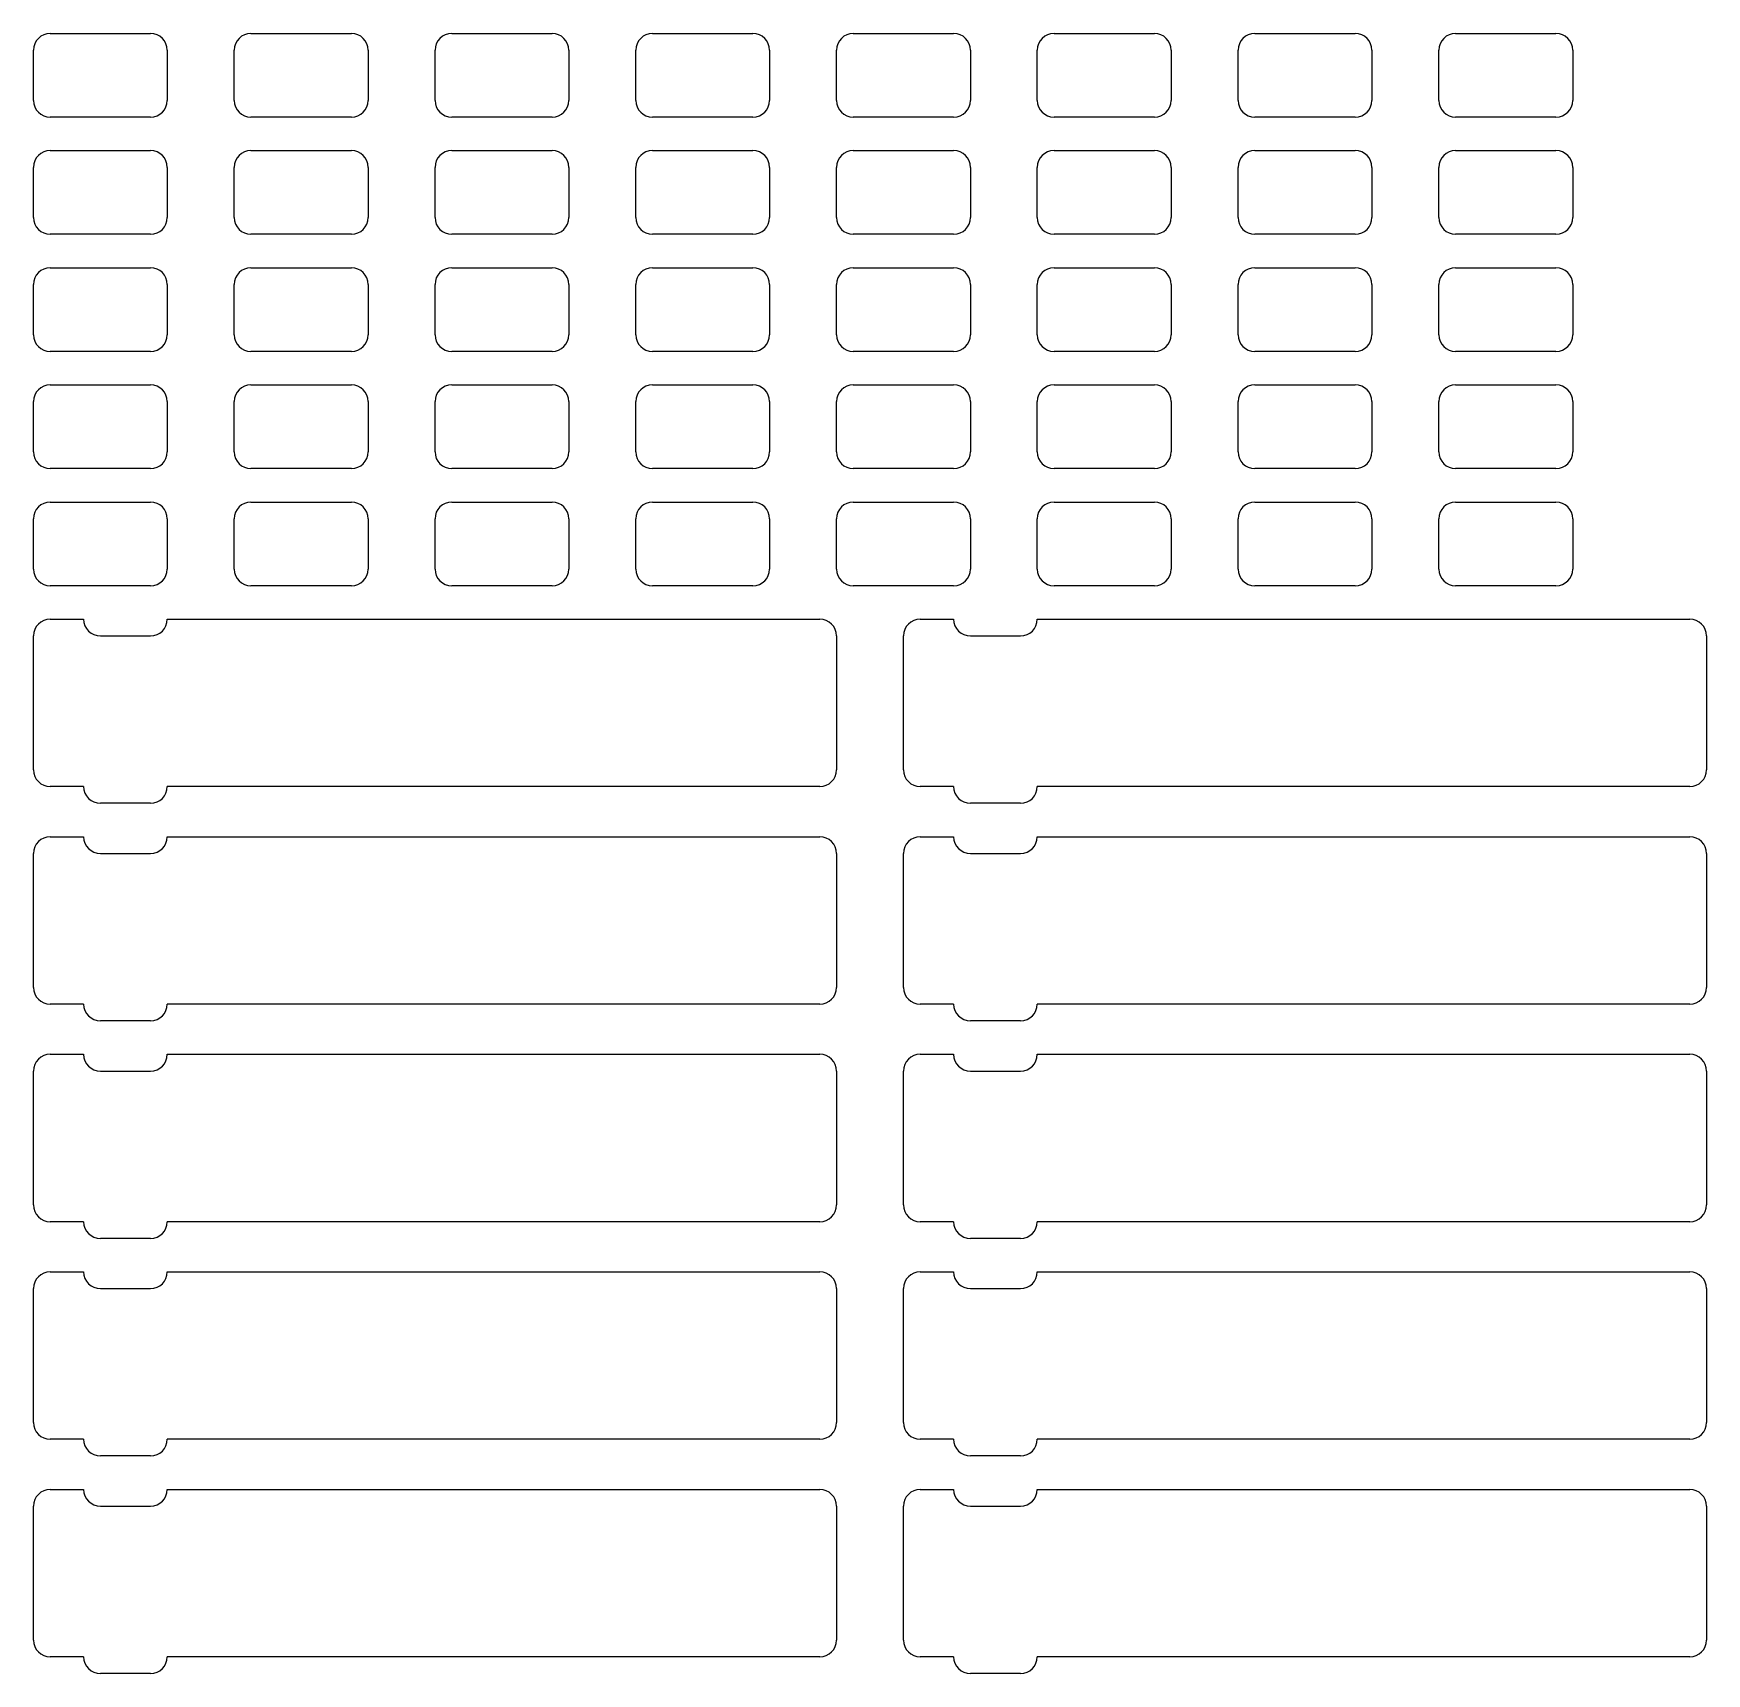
# Model space of a CAD drawing. Extents: x 10 to 110, y -88 to 10.
import ezdxf

# ---------------------------------------------------------------- set-up
doc = ezdxf.new("R2010")
doc.units = 0

msp = doc.modelspace()

# ---------------------------------------------------------------- linework, layer by layer
at = {"color": 7}
for p, q in [((11, 10), (17, 10)), ((23, 10), (29, 10)), ((35, 10), (41, 10)), ((47, 10), (53, 10)), ((59, 10), (65, 10)), ((71, 10), (77, 10)), ((83, 10), (89, 10)), ((95, 10), (101, 10)), ((10, 6), (10, 9)), ((18, 9), (18, 6)), ((22, 6), (22, 9)), ((30, 9), (30, 6)), ((34, 6), (34, 9)), ((42, 9), (42, 6)), ((46, 6), (46, 9)), ((54, 9), (54, 6)), ((58, 6), (58, 9)), ((66, 9), (66, 6)), ((70, 6), (70, 9)), ((78, 9), (78, 6)), ((82, 6), (82, 9)), ((90, 9), (90, 6)), ((94, 6), (94, 9)), ((102, 9), (102, 6)), ((17, 5), (11, 5)), ((29, 5), (23, 5)), ((41, 5), (35, 5)), ((53, 5), (47, 5)), ((65, 5), (59, 5)), ((77, 5), (71, 5)), ((89, 5), (83, 5)), ((101, 5), (95, 5)), ((11, 3), (17, 3)), ((23, 3), (29, 3)), ((35, 3), (41, 3)), ((47, 3), (53, 3)), ((59, 3), (65, 3)), ((71, 3), (77, 3)), ((83, 3), (89, 3)), ((95, 3), (101, 3)), ((10, -1), (10, 2)), ((18, 2), (18, -1)), ((22, -1), (22, 2)), ((30, 2), (30, -1)), ((34, -1), (34, 2)), ((42, 2), (42, -1)), ((46, -1), (46, 2)), ((54, 2), (54, -1)), ((58, -1), (58, 2)), ((66, 2), (66, -1)), ((70, -1), (70, 2)), ((78, 2), (78, -1)), ((82, -1), (82, 2)), ((90, 2), (90, -1)), ((94, -1), (94, 2)), ((102, 2), (102, -1)), ((17, -2), (11, -2)), ((29, -2), (23, -2)), ((41, -2), (35, -2)), ((53, -2), (47, -2)), ((65, -2), (59, -2)), ((77, -2), (71, -2)), ((89, -2), (83, -2)), ((101, -2), (95, -2)), ((11, -4), (17, -4)), ((23, -4), (29, -4)), ((35, -4), (41, -4)), ((47, -4), (53, -4)), ((59, -4), (65, -4)), ((71, -4), (77, -4)), ((83, -4), (89, -4)), ((95, -4), (101, -4)), ((10, -8), (10, -5)), ((18, -5), (18, -8)), ((22, -8), (22, -5)), ((30, -5), (30, -8)), ((34, -8), (34, -5)), ((42, -5), (42, -8)), ((46, -8), (46, -5)), ((54, -5), (54, -8)), ((58, -8), (58, -5)), ((66, -5), (66, -8)), ((70, -8), (70, -5)), ((78, -5), (78, -8)), ((82, -8), (82, -5)), ((90, -5), (90, -8)), ((94, -8), (94, -5)), ((102, -5), (102, -8)), ((17, -9), (11, -9)), ((29, -9), (23, -9)), ((41, -9), (35, -9)), ((53, -9), (47, -9)), ((65, -9), (59, -9)), ((77, -9), (71, -9)), ((89, -9), (83, -9)), ((101, -9), (95, -9)), ((11, -11), (17, -11)), ((23, -11), (29, -11)), ((35, -11), (41, -11)), ((47, -11), (53, -11)), ((59, -11), (65, -11)), ((71, -11), (77, -11)), ((83, -11), (89, -11)), ((95, -11), (101, -11)), ((10, -15), (10, -12)), ((18, -12), (18, -15)), ((22, -15), (22, -12)), ((30, -12), (30, -15)), ((34, -15), (34, -12)), ((42, -12), (42, -15)), ((46, -15), (46, -12)), ((54, -12), (54, -15)), ((58, -15), (58, -12)), ((66, -12), (66, -15)), ((70, -15), (70, -12)), ((78, -12), (78, -15)), ((82, -15), (82, -12)), ((90, -12), (90, -15)), ((94, -15), (94, -12)), ((102, -12), (102, -15)), ((17, -16), (11, -16)), ((29, -16), (23, -16)), ((41, -16), (35, -16)), ((53, -16), (47, -16)), ((65, -16), (59, -16)), ((77, -16), (71, -16)), ((89, -16), (83, -16)), ((101, -16), (95, -16)), ((11, -18), (17, -18)), ((23, -18), (29, -18)), ((35, -18), (41, -18)), ((47, -18), (53, -18)), ((59, -18), (65, -18)), ((71, -18), (77, -18)), ((83, -18), (89, -18)), ((95, -18), (101, -18)), ((10, -22), (10, -19)), ((18, -19), (18, -22)), ((22, -22), (22, -19)), ((30, -19), (30, -22)), ((34, -22), (34, -19)), ((42, -19), (42, -22)), ((46, -22), (46, -19)), ((54, -19), (54, -22)), ((58, -22), (58, -19)), ((66, -19), (66, -22)), ((70, -22), (70, -19)), ((78, -19), (78, -22)), ((82, -22), (82, -19)), ((90, -19), (90, -22)), ((94, -22), (94, -19)), ((102, -19), (102, -22)), ((17, -23), (11, -23)), ((29, -23), (23, -23)), ((41, -23), (35, -23)), ((53, -23), (47, -23)), ((65, -23), (59, -23)), ((77, -23), (71, -23)), ((89, -23), (83, -23)), ((101, -23), (95, -23)), ((11, -25), (13, -25)), ((18, -25), (57, -25)), ((63, -25), (65, -25)), ((70, -25), (109, -25)), ((10, -34), (10, -26)), ((14, -26), (17, -26)), ((58, -26), (58, -34)), ((62, -34), (62, -26)), ((66, -26), (69, -26)), ((110, -26), (110, -34)), ((13, -35), (11, -35)), ((57, -35), (18, -35)), ((65, -35), (63, -35)), ((109, -35), (70, -35)), ((17, -36), (14, -36)), ((69, -36), (66, -36)), ((11, -38), (13, -38)), ((18, -38), (57, -38)), ((63, -38), (65, -38)), ((70, -38), (109, -38)), ((10, -47), (10, -39)), ((14, -39), (17, -39)), ((58, -39), (58, -47)), ((62, -47), (62, -39)), ((66, -39), (69, -39)), ((110, -39), (110, -47)), ((13, -48), (11, -48)), ((57, -48), (18, -48)), ((65, -48), (63, -48)), ((109, -48), (70, -48)), ((17, -49), (14, -49)), ((69, -49), (66, -49)), ((11, -51), (13, -51)), ((18, -51), (57, -51)), ((63, -51), (65, -51)), ((70, -51), (109, -51)), ((10, -60), (10, -52)), ((14, -52), (17, -52)), ((58, -52), (58, -60)), ((62, -60), (62, -52)), ((66, -52), (69, -52)), ((110, -52), (110, -60)), ((13, -61), (11, -61)), ((57, -61), (18, -61)), ((65, -61), (63, -61)), ((109, -61), (70, -61)), ((17, -62), (14, -62)), ((69, -62), (66, -62)), ((11, -64), (13, -64)), ((18, -64), (57, -64)), ((63, -64), (65, -64)), ((70, -64), (109, -64)), ((10, -73), (10, -65)), ((14, -65), (17, -65)), ((58, -65), (58, -73)), ((62, -73), (62, -65)), ((66, -65), (69, -65)), ((110, -65), (110, -73)), ((13, -74), (11, -74)), ((57, -74), (18, -74)), ((65, -74), (63, -74)), ((109, -74), (70, -74)), ((17, -75), (14, -75)), ((69, -75), (66, -75)), ((11, -77), (13, -77)), ((18, -77), (57, -77)), ((63, -77), (65, -77)), ((70, -77), (109, -77)), ((10, -86), (10, -78)), ((14, -78), (17, -78)), ((58, -78), (58, -86)), ((62, -86), (62, -78)), ((66, -78), (69, -78)), ((110, -78), (110, -86)), ((13, -87), (11, -87)), ((57, -87), (18, -87)), ((65, -87), (63, -87)), ((109, -87), (70, -87)), ((17, -88), (14, -88)), ((69, -88), (66, -88))]:
    msp.add_line(p, q, dxfattribs=at)
for centre, start, end in [((11, 9), 90, 180), ((17, 9), 0, 90), ((23, 9), 90, 180), ((29, 9), 0, 90), ((35, 9), 90, 180), ((41, 9), 0, 90), ((47, 9), 90, 180), ((53, 9), 0, 90), ((59, 9), 90, 180), ((65, 9), 0, 90), ((71, 9), 90, 180), ((77, 9), 0, 90), ((83, 9), 90, 180), ((89, 9), 0, 90), ((95, 9), 90, 180), ((101, 9), 0, 90), ((11, 6), 180, 270), ((17, 6), 270, 0), ((23, 6), 180, 270), ((29, 6), 270, 0), ((35, 6), 180, 270), ((41, 6), 270, 0), ((47, 6), 180, 270), ((53, 6), 270, 0), ((59, 6), 180, 270), ((65, 6), 270, 0), ((71, 6), 180, 270), ((77, 6), 270, 0), ((83, 6), 180, 270), ((89, 6), 270, 0), ((95, 6), 180, 270), ((101, 6), 270, 0), ((11, 2), 90, 180), ((17, 2), 0, 90), ((23, 2), 90, 180), ((29, 2), 0, 90), ((35, 2), 90, 180), ((41, 2), 0, 90), ((47, 2), 90, 180), ((53, 2), 0, 90), ((59, 2), 90, 180), ((65, 2), 0, 90), ((71, 2), 90, 180), ((77, 2), 0, 90), ((83, 2), 90, 180), ((89, 2), 0, 90), ((95, 2), 90, 180), ((101, 2), 0, 90), ((11, -1), 180, 270), ((17, -1), 270, 0), ((23, -1), 180, 270), ((29, -1), 270, 0), ((35, -1), 180, 270), ((41, -1), 270, 0), ((47, -1), 180, 270), ((53, -1), 270, 0), ((59, -1), 180, 270), ((65, -1), 270, 0), ((71, -1), 180, 270), ((77, -1), 270, 0), ((83, -1), 180, 270), ((89, -1), 270, 0), ((95, -1), 180, 270), ((101, -1), 270, 0), ((11, -5), 90, 180), ((17, -5), 0, 90), ((23, -5), 90, 180), ((29, -5), 0, 90), ((35, -5), 90, 180), ((41, -5), 0, 90), ((47, -5), 90, 180), ((53, -5), 0, 90), ((59, -5), 90, 180), ((65, -5), 0, 90), ((71, -5), 90, 180), ((77, -5), 0, 90), ((83, -5), 90, 180), ((89, -5), 0, 90), ((95, -5), 90, 180), ((101, -5), 0, 90), ((11, -8), 180, 270), ((17, -8), 270, 0), ((23, -8), 180, 270), ((29, -8), 270, 0), ((35, -8), 180, 270), ((41, -8), 270, 0), ((47, -8), 180, 270), ((53, -8), 270, 0), ((59, -8), 180, 270), ((65, -8), 270, 0), ((71, -8), 180, 270), ((77, -8), 270, 0), ((83, -8), 180, 270), ((89, -8), 270, 0), ((95, -8), 180, 270), ((101, -8), 270, 0), ((11, -12), 90, 180), ((17, -12), 0, 90), ((23, -12), 90, 180), ((29, -12), 0, 90), ((35, -12), 90, 180), ((41, -12), 0, 90), ((47, -12), 90, 180), ((53, -12), 0, 90), ((59, -12), 90, 180), ((65, -12), 0, 90), ((71, -12), 90, 180), ((77, -12), 0, 90), ((83, -12), 90, 180), ((89, -12), 0, 90), ((95, -12), 90, 180), ((101, -12), 0, 90), ((11, -15), 180, 270), ((17, -15), 270, 0), ((23, -15), 180, 270), ((29, -15), 270, 0), ((35, -15), 180, 270), ((41, -15), 270, 0), ((47, -15), 180, 270), ((53, -15), 270, 0), ((59, -15), 180, 270), ((65, -15), 270, 0), ((71, -15), 180, 270), ((77, -15), 270, 0), ((83, -15), 180, 270), ((89, -15), 270, 0), ((95, -15), 180, 270), ((101, -15), 270, 0), ((11, -19), 90, 180), ((17, -19), 0, 90), ((23, -19), 90, 180), ((29, -19), 0, 90), ((35, -19), 90, 180), ((41, -19), 0, 90), ((47, -19), 90, 180), ((53, -19), 0, 90), ((59, -19), 90, 180), ((65, -19), 0, 90), ((71, -19), 90, 180), ((77, -19), 0, 90), ((83, -19), 90, 180), ((89, -19), 0, 90), ((95, -19), 90, 180), ((101, -19), 0, 90), ((11, -22), 180, 270), ((17, -22), 270, 0), ((23, -22), 180, 270), ((29, -22), 270, 0), ((35, -22), 180, 270), ((41, -22), 270, 0), ((47, -22), 180, 270), ((53, -22), 270, 0), ((59, -22), 180, 270), ((65, -22), 270, 0), ((71, -22), 180, 270), ((77, -22), 270, 0), ((83, -22), 180, 270), ((89, -22), 270, 0), ((95, -22), 180, 270), ((101, -22), 270, 0), ((11, -26), 90, 180), ((14, -25), 180, 270), ((17, -25), 270, 0), ((57, -26), 0, 90), ((63, -26), 90, 180), ((66, -25), 180, 270), ((69, -25), 270, 0), ((109, -26), 0, 90), ((11, -34), 180, 270), ((57, -34), 270, 0), ((63, -34), 180, 270), ((109, -34), 270, 0), ((14, -35), 180, 270), ((17, -35), 270, 0), ((66, -35), 180, 270), ((69, -35), 270, 0), ((11, -39), 90, 180), ((14, -38), 180, 270), ((17, -38), 270, 0), ((57, -39), 0, 90), ((63, -39), 90, 180), ((66, -38), 180, 270), ((69, -38), 270, 0), ((109, -39), 0, 90), ((11, -47), 180, 270), ((57, -47), 270, 0), ((63, -47), 180, 270), ((109, -47), 270, 0), ((14, -48), 180, 270), ((17, -48), 270, 0), ((66, -48), 180, 270), ((69, -48), 270, 0), ((11, -52), 90, 180), ((14, -51), 180, 270), ((17, -51), 270, 0), ((57, -52), 0, 90), ((63, -52), 90, 180), ((66, -51), 180, 270), ((69, -51), 270, 0), ((109, -52), 0, 90), ((11, -60), 180, 270), ((57, -60), 270, 0), ((63, -60), 180, 270), ((109, -60), 270, 0), ((14, -61), 180, 270), ((17, -61), 270, 0), ((66, -61), 180, 270), ((69, -61), 270, 0), ((11, -65), 90, 180), ((14, -64), 180, 270), ((17, -64), 270, 0), ((57, -65), 0, 90), ((63, -65), 90, 180), ((66, -64), 180, 270), ((69, -64), 270, 0), ((109, -65), 0, 90), ((11, -73), 180, 270), ((57, -73), 270, 0), ((63, -73), 180, 270), ((109, -73), 270, 0), ((14, -74), 180, 270), ((17, -74), 270, 0), ((66, -74), 180, 270), ((69, -74), 270, 0), ((11, -78), 90, 180), ((14, -77), 180, 270), ((17, -77), 270, 0), ((57, -78), 0, 90), ((63, -78), 90, 180), ((66, -77), 180, 270), ((69, -77), 270, 0), ((109, -78), 0, 90), ((11, -86), 180, 270), ((57, -86), 270, 0), ((63, -86), 180, 270), ((109, -86), 270, 0), ((14, -87), 180, 270), ((17, -87), 270, 0), ((66, -87), 180, 270), ((69, -87), 270, 0)]:
    msp.add_arc(centre, 1, start, end, dxfattribs=at)

doc.saveas('drawing.dxf')
